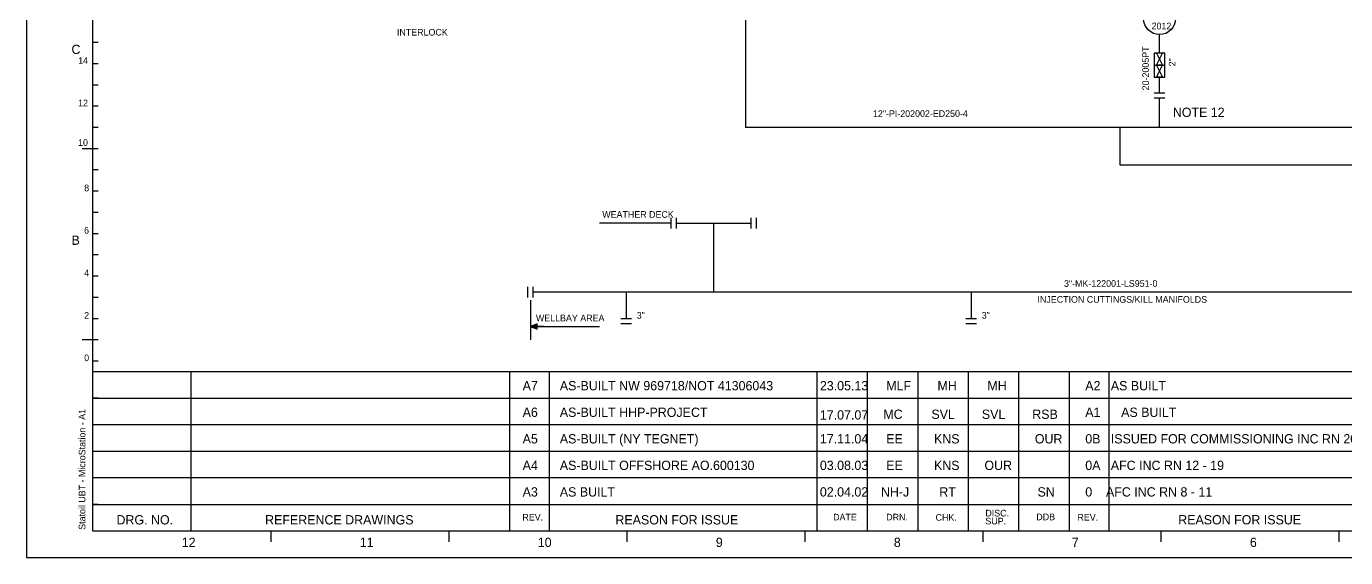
# Model space of a CAD drawing. Extents: x 0 to 840, y 0 to 594.
# Drawn here: x 0 to 497.1, y 0 to 200.1 of the extents above; entities that cross this region are included whole.
import ezdxf

# ---------------------------------------------------------------- set-up
doc = ezdxf.new("R2010")
doc.units = 0
for name, color, linetype in [('01-LIN-025-A', 7, 'Continuous'), ('08-LIN-050-A', 7, 'Continuous'), ('18-LIN-025-SP', 7, 'Continuous'), ('35-TXT-025', 7, 'Continuous'), ('36-TXT-035', 7, 'Continuous'), ('43-', 7, 'Continuous')]:
    doc.layers.add(name, color=color, linetype=linetype)

msp = doc.modelspace()

# ---------------------------------------------------------------- linework, layer by layer
at = {"layer": '01-LIN-025-A'}
for p, q in [((427, 190), (427, 197)), ((425, 185.5), (429, 185.5)), ((427, 175), (427, 181)), ((427, 181), (427, 181)), ((427, 181), (427, 181)), ((427, 162), (427, 173)), ((243, 126), (216, 126)), ((190, 97), (190, 82)), ((190, 87), (216, 87)), ((25, 60), (608, 60))]:
    msp.add_line(p, q, dxfattribs=at)
for points in [[(27, 194), (25, 194)], [(27, 186), (25, 186)], [(27, 178), (25, 178)], [(429, 175), (425, 175)], [(27, 170), (25, 170)], [(429, 173), (425, 173)], [(27, 162), (25, 162)], [(25, 154), (21, 154)], [(27, 154), (25, 154)], [(27, 146), (25, 146)], [(27, 138), (25, 138)], [(27, 130), (25, 130)], [(243, 124), (243, 128)], [(245, 124), (245, 128)], [(273, 128), (273, 124)], [(275, 128), (275, 124)], [(27, 122), (25, 122)], [(27, 114), (25, 114)], [(27, 106), (25, 106)], [(189, 98), (189, 102)], [(191, 98), (191, 102)], [(27, 98), (25, 98)], [(27, 90), (25, 90)], [(228, 90), (224, 90)], [(358, 90), (354, 90)], [(192, 86.5), (190.75, 87), (192, 87.5)], [(192, 87.5), (191.8, 87), (192, 86.5)], [(195, 87), (192, 87)], [(228, 88), (224, 88)], [(358, 88), (354, 88)], [(25, 82), (21, 82)], [(27, 82), (25, 82)], [(27, 74), (25, 74)], [(27, 70), (25, 70)], [(62, 70), (62, 10)], [(197, 70), (197, 10)], [(298, 10), (298, 70)], [(317, 10), (317, 70)], [(336, 10), (336, 70)], [(355, 10), (355, 70)], [(374, 10), (374, 70)], [(408, 10), (408, 70)], [(27, 60), (25, 60)], [(27, 50), (25, 50)], [(608, 50), (25, 50)], [(27, 40), (25, 40)], [(608, 40), (25, 40)], [(27, 30), (25, 30)], [(608, 30), (25, 30)], [(27, 20), (25, 20)], [(92.08, 10), (92.08, 6)], [(159.16, 10), (159.16, 6)], [(226.24, 10), (226.24, 6)], [(293.32, 10), (293.32, 6)], [(360.4, 10), (360.4, 6)], [(427.48, 10), (427.48, 6)], [(494.56, 10), (494.56, 6)]]:
    msp.add_lwpolyline(points, dxfattribs=at)
for points in [[(425, 181), (429, 181), (429, 190), (425, 190)], [(425.87, 190), (427, 187.75), (428.13, 190)], [(425.87, 185.5), (427, 187.75), (428.13, 185.5)], [(425.87, 185.5), (427, 183.25), (428.13, 185.5)], [(425.87, 181), (427, 183.25), (428.13, 181)], [(192.5, 86), (192.5, 88), (190, 87)]]:
    msp.add_lwpolyline(points, close=True, dxfattribs=at)
msp.add_circle((427, 203), 6, dxfattribs=at)
at = {"layer": '08-LIN-050-A'}
for p, q in [((245, 126), (273, 126)), ((259, 100), (259, 126)), ((514, 100), (191, 100)), ((226, 100), (226, 90)), ((356, 100), (356, 90)), ((830, 70), (25, 70)), ((25, 20), (608, 20))]:
    msp.add_line(p, q, dxfattribs=at)
msp.add_lwpolyline([(25, 585), (830, 585), (830, 10), (25, 10)], close=True, dxfattribs=at)
for points in [[(182, 70), (182, 10)], [(393, 10), (393, 70)]]:
    msp.add_lwpolyline(points, dxfattribs=at)
at = {"layer": '18-LIN-025-SP'}
for p in [(271, 230), (622, 162)]:
    msp.add_line(p, (271, 162), dxfattribs=at)
msp.add_lwpolyline([(412, 162), (412, 152), (412, 148), (586, 148), (586.01, 134)], dxfattribs=at)
at = {"layer": '43-'}
msp.add_lwpolyline([(0, 594), (0, 0), (840, 0), (840, 594)], close=True, dxfattribs=at)

# ---------------------------------------------------------------- texts
at = {"layer": '01-LIN-025-A'}
msp.add_text('INTERLOCK', height=2.5, dxfattribs=at).set_placement((139.64, 196.64))
for s, p in [('20-2005PT', (423, 176)), ('2"', (433, 185))]:
    msp.add_text(s, height=2.5, rotation=90, dxfattribs=at).set_placement(p)
at = {"layer": '35-TXT-025'}
for s, p in [('2012', (424, 199)), ('14', (19.52, 186)), ('12', (19.48, 170)), ('12"-PI-202002-ED250-4', (319, 166)), ('10', (19.48, 155.1)), ('8', (21.78, 138)), ('WEATHER DECK', (217, 128)), ('6', (21.74, 122)), ('4', (21.81, 106)), ('3"-MK-122001-LS951-0', (391, 102)), ('INJECTION CUTTINGS/KILL MANIFOLDS', (381, 96)), ('2', (21.78, 90)), ('WELLBAY AREA', (192, 89)), ('3"', (230, 90)), ('3"', (360, 90)), ('0', (21.77, 74)), ('REV.', (186.91, 13.97)), ('DATE', (304, 14)), ('DRN.', (324, 14)), ('CHK.', (342.6, 13.89)), ('SUP.', (361.36, 12.5)), ('DISC.', (361.36, 15.5)), ('DDB', (380.56, 14.07)), ('REV.', (396.05, 13.96))]:
    msp.add_text(s, height=2.5, dxfattribs=at).set_placement(p)
msp.add_text('Statoil UBT - MicroStation - A1', height=2.5, rotation=90, dxfattribs=at).set_placement((22.24, 10.48))
at = {"layer": '36-TXT-035'}
for s, p in [('C', (17, 189.69)), ('NOTE 12', (432, 166)), ('B', (17, 117.81)), ('A7', (187, 63)), ('AS-BUILT NW 969718/NOT 41306043', (201, 63)), ('23.05.13', (299, 63)), ('MLF', (324, 63)), ('MH', (343.31, 63)), ('MH', (362.11, 63)), ('A2   AS BUILT', (399, 63)), ('A6', (187, 53)), ('AS-BUILT HHP-PROJECT', (201, 53)), ('17.07.07', (299, 52)), ('MC', (322.92, 52.25)), ('SVL', (341.02, 52.25)), ('SVL', (360.02, 52.25)), ('RSB', (379.02, 52.25)), ('A1      AS BUILT', (399, 53)), ('A5', (187, 43)), ('AS-BUILT (NY TEGNET)', (201, 43)), ('17.11.04', (299, 43)), ('EE', (324, 43)), ('KNS', (342, 43)), ('OUR', (380, 43)), ('0B   ISSUED FOR COMMISSIONING INC RN 20-24', (399, 43)), ('A4', (187, 33)), ('AS-BUILT OFFSHORE AO.600130', (201, 33)), ('03.08.03', (299, 33)), ('EE', (324, 33)), ('KNS', (342, 33)), ('OUR', (361, 33)), ('0A   AFC INC RN 12 - 19', (399, 33)), ('A3', (187, 23)), ('AS BUILT', (201, 23)), ('02.04.02', (299, 23)), ('NH-J', (322, 23)), ('RT', (344, 23)), ('SN', (381, 23)), ('0    AFC INC RN 8 - 11', (399, 23)), ('DRG. NO.', (33.96, 12.49)), ('REFERENCE DRAWINGS', (89.96, 12.49)), ('REASON FOR ISSUE', (221.96, 12.49)), ('REASON FOR ISSUE', (434.03, 12.51)), ('12', (58.54, 4)), ('11', (125.62, 4)), ('10', (192.7, 4)), ('9', (259.78, 4)), ('8', (326.86, 4)), ('7', (393.94, 4)), ('6', (461.02, 4))]:
    msp.add_text(s, height=3.5, dxfattribs=at).set_placement(p)

doc.saveas('drawing.dxf')
